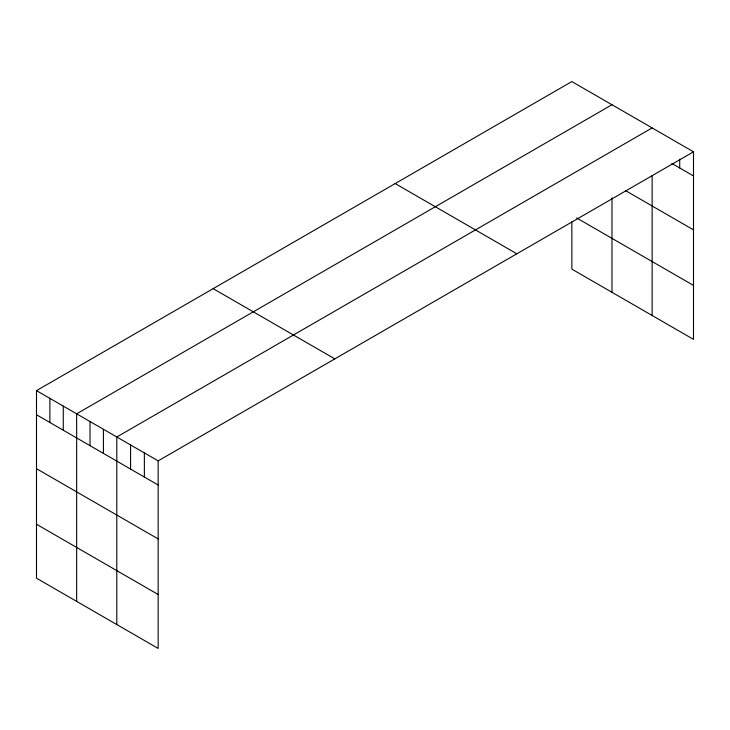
<?xml version="1.0" encoding="UTF-8"?>
<svg xmlns="http://www.w3.org/2000/svg" width="730" height="730" viewBox="0 0 730 730"><rect width="100%" height="100%" fill="white"/><g stroke="black" fill="none" stroke-linecap="round" stroke-linejoin="round"><path stroke-width="1.09" d="M693.5 151.804L158.154 460.876L158.154 648.432L36.5 578.197L36.5 390.641L571.845 81.568L693.5 151.804L693.5 339.359L571.845 269.124L571.845 221.929M611.986 104.746L76.65 413.819L76.65 601.374M652.136 127.923L116.791 436.996L116.791 624.552M671.837 163.42L693.5 175.921M625.373 190.521L693.5 229.859M576.618 217.941L693.5 285.421M395.176 183.558L516.84 253.803M213.16 288.651L334.824 358.886M36.5 390.641L158.154 460.876M36.5 414.759L158.154 485.003M36.5 468.696L158.154 538.932M36.5 524.259L158.154 594.503M679.712 159.195L679.712 167.964M652.136 175.638L652.136 315.479M611.986 197.757L611.986 292.301M144.367 452.919L144.367 477.046M130.579 444.962L130.579 469.08M103.414 429.276L103.414 453.394M90.027 421.548L90.027 445.665M63.264 406.099L63.264 430.216M49.886 398.37L49.886 422.488"/></g></svg>
